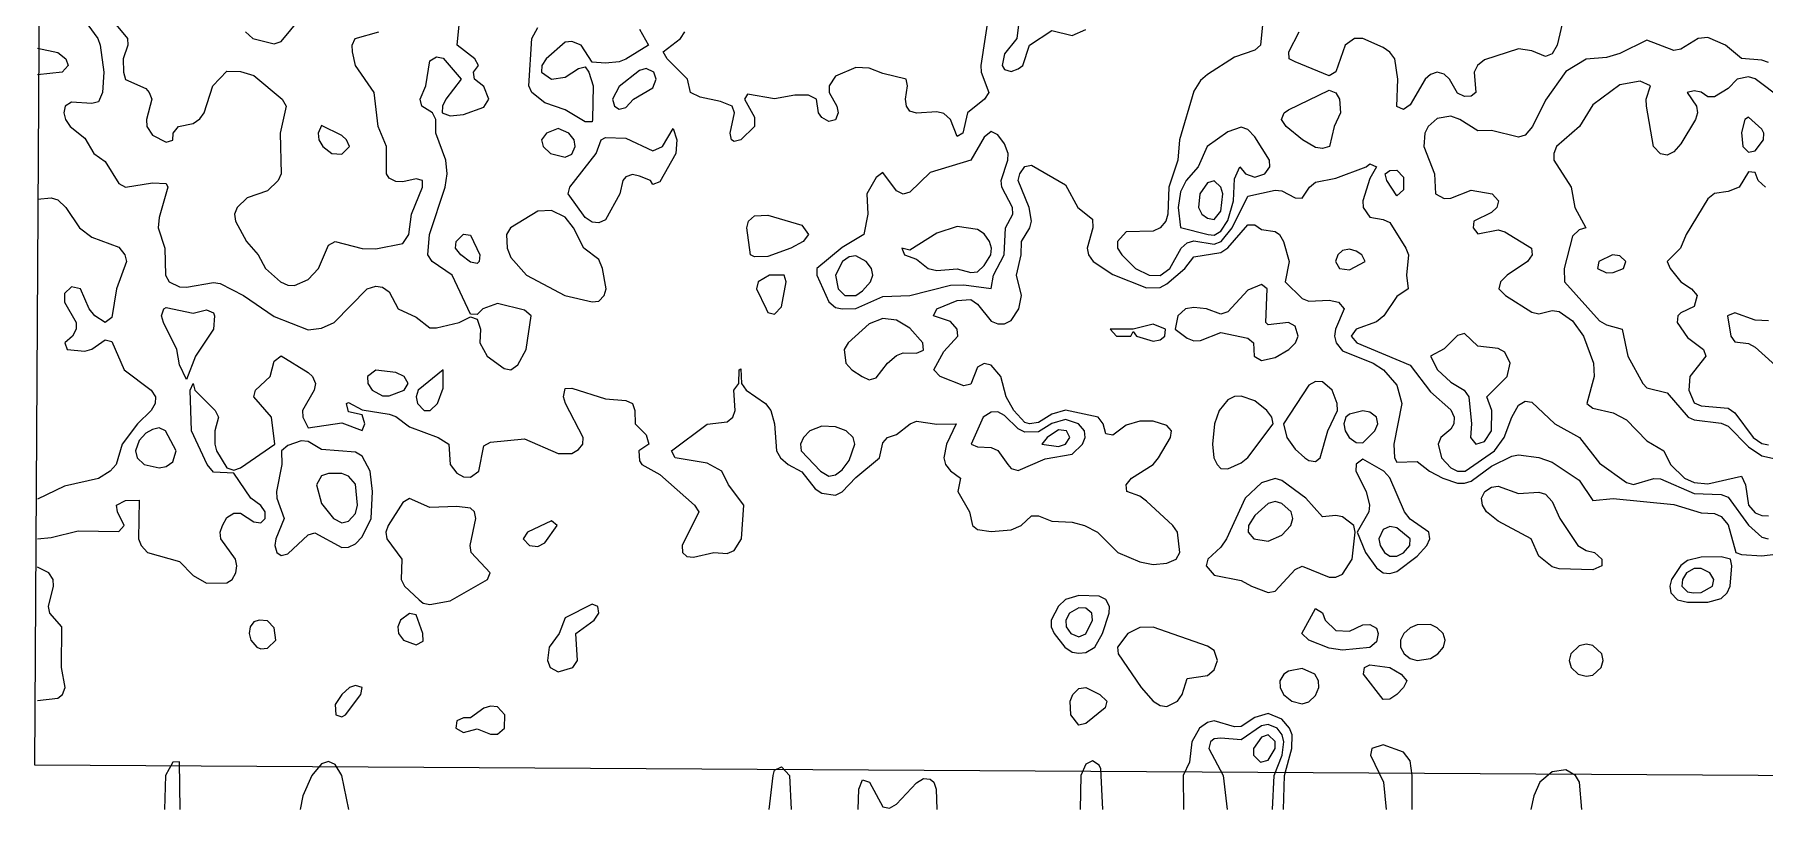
# Model space of a CAD drawing. Extents: x 425119 to 428731, y 1576976 to 1581037.
# Drawn here: x 425119 to 425887, y 1576976 to 1577321 of the extents above; entities that cross this region are included whole.
import ezdxf

# ---------------------------------------------------------------- set-up
doc = ezdxf.new("R2010")
doc.units = 21
doc.header["$MEASUREMENT"] = 0
for name, color, linetype in [('C-TOPO-MAJR', 3, 'Continuous'), ('C-TOPO-MINR', 8, 'Continuous'), ('G-ANNO-AOI', 6, 'Continuous')]:
    doc.layers.add(name, color=color, linetype=linetype)

msp = doc.modelspace()

# ---------------------------------------------------------------- linework, layer by layer
at = {"layer": 'C-TOPO-MAJR'}
for points, elevation in [([(425543.09, 1577334.5), (425538.98, 1577307.5), (425539.09, 1577304.5), (425542.46, 1577295.5), (425540.63, 1577292.5), (425533.01, 1577286.5), (425530.94, 1577277.5), (425528.5, 1577276.05), (425525.45, 1577283.5), (425522.5, 1577286.14), (425519.5, 1577286.91), (425510.5, 1577286.36), (425507.5, 1577287.22), (425506.02, 1577289.5), (425505.61, 1577292.5), (425506.49, 1577298.5), (425505.84, 1577301.5), (425495.5, 1577303.92), (425489.5, 1577306.33), (425483.5, 1577306.66), (425474.5, 1577302.76), (425471.76, 1577298.5), (425471.66, 1577295.5), (425475.11, 1577289.5), (425475.72, 1577286.5), (425474.5, 1577283.43), (425471.5, 1577282.73), (425468.5, 1577284.48), (425467, 1577286.5), (425466, 1577292.5), (425462.5, 1577294.3), (425456.5, 1577294.35), (425447.5, 1577292.71), (425435.5, 1577294.84), (425434.19, 1577292.5), (425438.5, 1577284.54), (425438.49, 1577280.5), (425432.5, 1577274.52), (425429.5, 1577273.8), (425429.5, 1577273.8), (425428.41, 1577274.5), (425427.71, 1577277.5), (425429.69, 1577286.5), (425428.6, 1577289.5), (425423.5, 1577291.58), (425414.5, 1577293.45), (425410.17, 1577295.5), (425408.83, 1577301.5), (425399.87, 1577310.5), (425398.03, 1577313.5), (425405.66, 1577319.5), (425407.71, 1577322.5)], 70), ([(425387.5, 1577323.67), (425391.54, 1577316.5), (425381.5, 1577310.36), (425378.5, 1577309.11), (425372.5, 1577308.58), (425366.5, 1577309), (425361.73, 1577316.5), (425357.5, 1577318.21), (425354.5, 1577317.93), (425346.15, 1577310.5), (425344.21, 1577307.5), (425344, 1577304.5), (425348.44, 1577301.5), (425354.5, 1577302.28), (425360.5, 1577306.19), (425363.5, 1577306.95), (425365.04, 1577304.5), (425366.98, 1577298.5), (425366.74, 1577283.5), (425366.5, 1577282.5), (425363.5, 1577282.58), (425363.5, 1577282.58), (425354.5, 1577287.91), (425345.5, 1577291.01), (425339.81, 1577295.5), (425338.49, 1577298.5), (425339.84, 1577319.5), (425342.5, 1577324.3)], 70), ([(425120.5, 1577315.19), (425129.5, 1577313.33), (425133.03, 1577310.5), (425134.1, 1577307.5), (425131.45, 1577304.5), (425120.5, 1577303.3)], 70), ([(425120.5, 1577097.55), (425126.5, 1577098.04), (425138.5, 1577101.05), (425156.5, 1577100.75), (425158.93, 1577103.5), (425155.93, 1577109.5), (425155.52, 1577112.5), (425159.5, 1577114.49), (425165.5, 1577114.7), (425165.27, 1577097.5), (425166.48, 1577094.5), (425169.22, 1577091.5), (425183.5, 1577087.43), (425189.5, 1577081.24), (425195.5, 1577077.84), (425204.5, 1577078.04), (425206.8, 1577079.5), (425208.52, 1577082.5), (425208.87, 1577085.5), (425208.23, 1577088.5), (425201.8, 1577097.5), (425201.49, 1577100.5), (425202.48, 1577103.5), (425204.5, 1577106.93), (425207.5, 1577108.89), (425210.5, 1577108.92), (425216.5, 1577105.03), (425219.5, 1577104.59), (425221.39, 1577106.5), (425221.47, 1577109.5), (425219.5, 1577112.35), (425215.03, 1577115.5), (425207.5, 1577126.7), (425198.5, 1577127.04), (425195.74, 1577130.5), (425188.81, 1577145.5), (425188.22, 1577163.5), (425189.5, 1577166.42), (425190.23, 1577163.5), (425199.29, 1577154.5), (425200.72, 1577151.5), (425199.13, 1577145.5), (425199.19, 1577139.5), (425199.92, 1577136.5), (425204.5, 1577129.05), (425207.5, 1577128.03), (425210.5, 1577128.95), (425225.82, 1577139.5), (425224.32, 1577151.5), (425216.46, 1577160.5), (425217.12, 1577163.5), (425223.62, 1577169.5), (425225.5, 1577176.38), (425228.5, 1577178.64), (425240.5, 1577171.35), (425242.52, 1577169.5), (425243.74, 1577166.5), (425243.15, 1577163.5), (425238.01, 1577154.5), (425238.13, 1577151.5), (425240.5, 1577146.74), (425255.5, 1577149.05), (425264.5, 1577145.51), (425265.64, 1577148.5), (425264.5, 1577152.55), (425258.5, 1577153.8), (425257.5, 1577157.5), (425258.5, 1577157.99), (425264.5, 1577154.7), (425276.5, 1577152.89), (425279.5, 1577151.82), (425285.5, 1577147.22), (425298.24, 1577142.5), (425302.96, 1577139.5), (425303.53, 1577130.5), (425306.5, 1577126.64), (425309.5, 1577124.97), (425312.5, 1577124.83), (425316.21, 1577127.5), (425318.5, 1577138.85), (425321.5, 1577140.33), (425336.5, 1577141.81), (425351.5, 1577135.39), (425357.5, 1577135.35), (425360.5, 1577137.13), (425362.4, 1577139.5), (425362.55, 1577142.5), (425354.67, 1577157.5), (425353.76, 1577160.5), (425354.5, 1577164.23), (425357.5, 1577164.31), (425372.5, 1577159.7), (425381.5, 1577158.92), (425384.5, 1577157.53), (425385.53, 1577154.5), (425385.64, 1577148.5), (425390.5, 1577143.66), (425391.71, 1577139.5), (425387.21, 1577136.5), (425387.5, 1577132.1), (425388.55, 1577130.5), (425396.5, 1577126.03), (425411.88, 1577112.5), (425413.93, 1577109.5), (425406.43, 1577094.5), (425406.55, 1577091.5), (425408.5, 1577089.61), (425411.5, 1577089.42), (425420.5, 1577091.4), (425426.5, 1577091.04), (425429.5, 1577092.35), (425432.74, 1577097.5), (425433.77, 1577112.5), (425427.1, 1577121.5), (425424.04, 1577127.5), (425417.5, 1577131.12), (425403.41, 1577133.5), (425401.77, 1577136.5), (425417.5, 1577148.33), (425426.5, 1577149.46), (425429, 1577151.5), (425430.01, 1577154.5), (425429.35, 1577163.5), (425431.64, 1577166.5), (425431.73, 1577172.5), (425432.5, 1577172.91), (425432.76, 1577166.5), (425434.86, 1577163.5), (425443.45, 1577157.5), (425445.84, 1577154.5), (425447.4, 1577148.5), (425448.27, 1577136.5), (425450.12, 1577133.5), (425453.46, 1577130.5), (425459.5, 1577127.23), (425465.5, 1577119.65), (425468.5, 1577117.75), (425474.5, 1577116.84), (425477.5, 1577118.39), (425483.5, 1577124.73), (425494.09, 1577133.5), (425495.5, 1577140.12), (425497.55, 1577142.5), (425501.5, 1577143.82), (425507.59, 1577148.5), (425510.5, 1577149.76), (425519.5, 1577148.41), (425528.04, 1577148.5), (425523.69, 1577139.5), (425522.56, 1577133.5), (425523.33, 1577130.5), (425525.5, 1577127.71), (425529.98, 1577124.5), (425528.84, 1577118.5), (425533.98, 1577109.5), (425535.35, 1577103.5), (425537.5, 1577101.6), (425543.5, 1577100.73), (425552.5, 1577101.46), (425556.84, 1577103.5), (425561.5, 1577107.74), (425564.5, 1577107.7), (425570.5, 1577105.35), (425579.5, 1577104.96), (425585.03, 1577103.5), (425590.8, 1577100.5), (425599.78, 1577091.5), (425609.5, 1577087.3), (425615.5, 1577086.11), (425621.5, 1577086.71), (425625.63, 1577088.5), (425627.34, 1577091.5), (425626.19, 1577100.5), (425624.23, 1577103.5), (425612.5, 1577114.18), (425609.5, 1577116.47), (425603.75, 1577118.5), (425603.53, 1577121.5), (425605.89, 1577124.5), (425615.46, 1577130.5), (425617.86, 1577133.5), (425623.15, 1577142.5), (425623.57, 1577145.5), (425621.5, 1577147.73), (425615.5, 1577149.71), (425609.5, 1577149.69), (425603.5, 1577147.93), (425597.5, 1577143.49), (425594.5, 1577144.07), (425593.3, 1577148.5), (425590.97, 1577151.5), (425576.5, 1577154.63), (425570.5, 1577152.78), (425564.5, 1577149.14), (425560.62, 1577148.5), (425558.5, 1577149.17), (425553.65, 1577154.5), (425550.29, 1577160.5), (425547.8, 1577169.5), (425543.5, 1577174.53), (425540.5, 1577175.26), (425537.5, 1577173.73), (425534.5, 1577166.2), (425531.5, 1577165.46), (425520.98, 1577169.5), (425518.07, 1577172.5), (425522.5, 1577180.56), (425528.79, 1577187.5), (425528.55, 1577190.5), (425525.5, 1577193.93), (425518.02, 1577196.5), (425519.42, 1577199.5), (425528.5, 1577203.32), (425534.5, 1577203.74), (425537.5, 1577201.59), (425543.5, 1577194.07), (425546.5, 1577192.85), (425549.5, 1577192.85), (425552.5, 1577194.4), (425555.78, 1577199.5), (425556.98, 1577205.5), (425554.84, 1577214.5), (425556.92, 1577223.5), (425556.98, 1577229.5), (425560.71, 1577235.5), (425561.52, 1577238.5), (425560.46, 1577244.5), (425555.57, 1577256.5), (425556.31, 1577259.5), (425558.5, 1577262.74), (425561.5, 1577263.27), (425576.5, 1577254.57), (425582.01, 1577244.5), (425588.5, 1577239.36), (425588.63, 1577235.5), (425586.14, 1577226.5), (425586.77, 1577223.5), (425588.88, 1577220.5), (425597.5, 1577214.76), (425612.5, 1577208.9), (425618.5, 1577209.05), (425621.5, 1577210.65), (425629.47, 1577217.5), (425633.5, 1577222.58), (425645.5, 1577224.54), (425648.5, 1577226.68), (425657.5, 1577236.78), (425660.5, 1577236.81), (425663.5, 1577234.75), (425669.5, 1577233.88), (425671.45, 1577232.5), (425673.31, 1577229.5), (425675.82, 1577220.5), (425674.05, 1577211.5), (425681.5, 1577204.07), (425684.5, 1577202.97), (425693.5, 1577203.35), (425697.67, 1577202.5), (425700.14, 1577199.5), (425696.36, 1577190.5), (425695.84, 1577187.5), (425696.56, 1577184.5), (425699.5, 1577180.9), (425712.98, 1577175.5), (425717.69, 1577172.5), (425723.5, 1577165.71), (425725.8, 1577157.5), (425722.28, 1577139.5), (425722.44, 1577133.5), (425723.5, 1577131.58), (425732.5, 1577131.85), (425737.99, 1577127.5), (425743.89, 1577124.5), (425750.5, 1577122.25), (425753.5, 1577122.24), (425756.5, 1577123.17), (425765.5, 1577129.8), (425774.5, 1577134.16), (425777.5, 1577134.83), (425786.5, 1577133.6), (425792.5, 1577131.52), (425804.5, 1577123.54), (425810.5, 1577114.55), (425819.5, 1577115.48), (425846.5, 1577112.8), (425858.5, 1577109.09), (425864.5, 1577108.81), (425867.5, 1577107.37), (425870.5, 1577103.75), (425874, 1577091.5), (425876.5, 1577090.58), (425885.5, 1577089.97), (425891.5, 1577090.68)], 70), ([(425120.5, 1577248.15), (425126.5, 1577248.8), (425129.5, 1577247.89), (425132.96, 1577244.5), (425139.02, 1577235.5), (425144.5, 1577231.37), (425156.5, 1577226.98), (425159.18, 1577223.5), (425159.92, 1577220.5), (425155.53, 1577208.5), (425153.5, 1577195.65), (425150.5, 1577193.48), (425145.92, 1577196.5), (425143.31, 1577199.5), (425139.47, 1577208.5), (425135.5, 1577209.32), (425132.5, 1577206.42), (425132.39, 1577202.5), (425137.54, 1577193.5), (425137.63, 1577190.5), (425136, 1577187.5), (425132.54, 1577184.5), (425133.62, 1577181.5), (425141.5, 1577180.74), (425144.5, 1577181.61), (425150.5, 1577185.77), (425153.5, 1577185.08), (425158.91, 1577172.5), (425170.84, 1577163.5), (425172.84, 1577160.5), (425172.61, 1577157.5), (425170.84, 1577154.5), (425164.83, 1577148.5), (425158.01, 1577139.5), (425155.35, 1577130.5), (425152.62, 1577127.5), (425147.5, 1577124.3), (425132.5, 1577120.93), (425120.5, 1577115.07)], 70), ([(425888.5, 1577194.21), (425882.5, 1577194.58), (425873.5, 1577197.78), (425870.31, 1577196.5), (425871.8, 1577187.5), (425873.5, 1577184.95), (425879.5, 1577184.24), (425882.5, 1577182.49), (425894.5, 1577171.75)], 75), ([(425120.5, 1577025.85), (425129.5, 1577026.8), (425131.51, 1577028.5), (425132.7, 1577031.5), (425131.05, 1577040.5), (425131.23, 1577058.5), (425125.86, 1577064.5), (425125.37, 1577067.5), (425127.58, 1577076.5), (425127.44, 1577079.5), (425125.52, 1577082.5), (425120.5, 1577084.92)], 70), ([(425673.27, 1576977.5), (425673.71, 1576992.5), (425676.95, 1577004.5), (425677.08, 1577010.5), (425675.92, 1577013.5), (425672.5, 1577017.56), (425666.5, 1577020.01), (425660.5, 1577018.23), (425654.5, 1577014.2), (425651.5, 1577014.13), (425642.5, 1577016.72), (425639.5, 1577016.02), (425635.95, 1577013.5), (425632.58, 1577007.5), (425631.5, 1576998.5), (425628.8, 1576992.5), (425628.95, 1576977.5)], 70), ([(425183.76, 1576977.5), (425183.5, 1576998.52), (425180.5, 1576998.41), (425177.28, 1576992.5), (425176.8, 1576977.5)], 70), ([(425258.55, 1576977.5), (425255.5, 1576992.59), (425252.5, 1576997.37), (425249.5, 1576998.74), (425246.5, 1576997.67), (425242.17, 1576992.5), (425238.2, 1576983.5), (425237.02, 1576977.5)], 70), ([(425593.11, 1576977.5), (425592.28, 1576995.5), (425591.5, 1576997.18), (425588.5, 1576998.96), (425585.5, 1576997.62), (425583.32, 1576992.5), (425583.04, 1576977.5)], 70), ([(425730.31, 1576977.5), (425730.38, 1576992.5), (425729.5, 1576999.04), (425726.5, 1577002.82), (425717.5, 1577006.1), (425712.45, 1577004.5), (425711.89, 1577001.5), (425717.68, 1576989.5), (425718.79, 1576977.5)], 70), ([(425805.64, 1576977.5), (425804.52, 1576989.5), (425802.82, 1576992.5), (425798.5, 1576995.08), (425792.5, 1576994.09), (425786.98, 1576989.5), (425784.27, 1576983.5), (425783.06, 1576977.5)], 70)]:
    msp.add_lwpolyline(points, dxfattribs=dict(at, elevation=elevation))
at = {"layer": 'C-TOPO-MAJR', "elevation": 70}
for points in [[(425366.5, 1577237.99), (425363.5, 1577240.09), (425355.87, 1577250.5), (425356.69, 1577253.5), (425368.29, 1577268.5), (425370.57, 1577274.5), (425372.5, 1577275.52), (425381.5, 1577275.32), (425393.5, 1577269.7), (425397.77, 1577271.5), (425402.5, 1577279.51), (425404.08, 1577274.5), (425403.61, 1577268.5), (425396.5, 1577255.94), (425393.5, 1577254.67), (425392.38, 1577256.5), (425387.5, 1577258.48), (425384.5, 1577259.1), (425381.5, 1577258.13), (425380.08, 1577256.5), (425378.88, 1577250.5), (425372.5, 1577239.1), (425369.5, 1577237.69), (425366.5, 1577237.99)], [(425438.5, 1577222.55), (425436.82, 1577223.5), (425435.11, 1577235.5), (425435.87, 1577238.5), (425438.5, 1577240.77), (425444.5, 1577241.05), (425459.5, 1577236.69), (425462.47, 1577232.5), (425460.12, 1577229.5), (425454.69, 1577226.5), (425444.5, 1577222.77), (425438.5, 1577222.55)], [(425312.5, 1577220.29), (425308.21, 1577223.5), (425305.97, 1577226.5), (425306.18, 1577229.5), (425309.5, 1577232.63), (425312.5, 1577232.2), (425316.64, 1577223.5), (425316.4, 1577220.5), (425315.5, 1577219.67), (425312.5, 1577220.29)], [(425660.25, 1577178.5), (425663.5, 1577176.64), (425669.5, 1577177.93), (425675.65, 1577181.5), (425678.59, 1577184.5), (425679.77, 1577187.5), (425678.5, 1577191.82), (425675.5, 1577193.51), (425666.5, 1577192.41), (425665.42, 1577193.5), (425666.01, 1577208.5), (425663.5, 1577210.3), (425657.5, 1577207.85), (425648.5, 1577198.21), (425645.5, 1577197.19), (425639.09, 1577199.5), (425633.5, 1577200.19), (425629.79, 1577199.5), (425626.38, 1577196.5), (425625.21, 1577190.5), (425630.5, 1577186.59), (425633.5, 1577185.41), (425636.5, 1577185.52), (425645.5, 1577189.09), (425657.5, 1577186.61), (425659.92, 1577184.5), (425660.25, 1577178.5)], [(425186.5, 1577168.22), (425183.5, 1577174.67), (425182.27, 1577181.5), (425176.35, 1577193.5), (425175.53, 1577196.5), (425176.48, 1577199.5), (425177.5, 1577200.09), (425189.5, 1577197.57), (425195.5, 1577199.09), (425198.5, 1577197.73), (425199.04, 1577196.5), (425198.56, 1577190.5), (425190.53, 1577178.5), (425186.5, 1577168.22)], [(425599.19, 1577187.5), (425605.56, 1577187.5), (425606.5, 1577189.52), (425608.05, 1577187.5), (425615.5, 1577185.19), (425618.5, 1577185.79), (425620.66, 1577187.5), (425620.91, 1577190.5), (425615.5, 1577192.76), (425606.5, 1577190.56), (425596.33, 1577190.5), (425599.19, 1577187.5)], [(425643.83, 1577130.5), (425645.5, 1577128.72), (425648.5, 1577128.62), (425654.5, 1577131.19), (425657.5, 1577133.6), (425668.63, 1577148.5), (425668.11, 1577151.5), (425665.81, 1577154.5), (425660.5, 1577158.75), (425654.5, 1577160.88), (425651.5, 1577160.7), (425648.5, 1577159.25), (425644.7, 1577154.5), (425642.68, 1577148.5), (425641.75, 1577139.5), (425642.42, 1577133.5), (425643.83, 1577130.5)], [(425682.77, 1577133.5), (425684.5, 1577132.2), (425687.5, 1577131.9), (425689.58, 1577133.5), (425692.95, 1577145.5), (425697.15, 1577154.5), (425697.08, 1577157.5), (425694.8, 1577163.5), (425690.5, 1577167.19), (425687.5, 1577167.25), (425684.5, 1577165.67), (425673.27, 1577148.5), (425674.76, 1577142.5), (425678.5, 1577137.28), (425682.77, 1577133.5)], [(425702.42, 1577142.5), (425705.5, 1577140.2), (425708.5, 1577140.04), (425713.82, 1577145.5), (425715.19, 1577148.5), (425714.53, 1577151.5), (425711.5, 1577153.67), (425708.5, 1577154.32), (425702.5, 1577152.79), (425700.85, 1577151.5), (425700.1, 1577148.5), (425700.6, 1577145.5), (425702.42, 1577142.5)], [(425226.66, 1577091.5), (425228.5, 1577090.19), (425231.5, 1577090.89), (425240.5, 1577099.27), (425243.5, 1577100.23), (425255.5, 1577093.69), (425258.5, 1577093.84), (425261.5, 1577095.33), (425264.5, 1577098.35), (425268.43, 1577106.5), (425269.03, 1577118.5), (425267.99, 1577127.5), (425264.5, 1577134.16), (425261.5, 1577135.99), (425246.5, 1577137.18), (425240.5, 1577140.68), (425237.5, 1577141.05), (425231.5, 1577138.86), (425228.74, 1577136.5), (425228.86, 1577130.5), (425226.45, 1577118.5), (425226.59, 1577115.5), (425229.91, 1577106.5), (425226.22, 1577097.5), (425225.7, 1577094.5), (425226.66, 1577091.5)], [(425717.46, 1577082.5), (425720.5, 1577082.11), (425723.5, 1577082.97), (425732.5, 1577089.8), (425736.87, 1577094.5), (425738.13, 1577097.5), (425737.73, 1577100.5), (425729.5, 1577106.24), (425726.95, 1577109.5), (425720.5, 1577124.56), (425717.85, 1577127.5), (425708.5, 1577132.86), (425705.5, 1577130.67), (425705.34, 1577127.5), (425709.91, 1577118.5), (425711.44, 1577112.5), (425711.19, 1577109.5), (425705.88, 1577100.5), (425709.65, 1577091.5), (425714.5, 1577084.62), (425717.46, 1577082.5)], [(425659.13, 1577076.5), (425666.5, 1577073.76), (425669.5, 1577074.37), (425678.5, 1577083.88), (425681.5, 1577085.43), (425693.5, 1577080.44), (425696.5, 1577080.45), (425699.5, 1577081.78), (425703.66, 1577088.5), (425705.08, 1577100.5), (425704.46, 1577103.5), (425699.5, 1577107.31), (425696.5, 1577107.94), (425690.5, 1577107.29), (425683.16, 1577115.5), (425672.5, 1577123.35), (425669.5, 1577124.29), (425663.5, 1577122.4), (425656.3, 1577115.5), (425647.94, 1577097.5), (425645.5, 1577093.84), (425639.64, 1577088.5), (425638.91, 1577085.5), (425642.5, 1577081.44), (425654.5, 1577078.99), (425659.13, 1577076.5)], [(425289.73, 1577070.5), (425291.5, 1577068.95), (425294.5, 1577068.46), (425303.5, 1577069.96), (425320.1, 1577079.5), (425321.34, 1577082.5), (425312.88, 1577091.5), (425312.34, 1577094.5), (425314.89, 1577106.5), (425314.36, 1577109.5), (425312.5, 1577111.19), (425306.5, 1577111.87), (425294.5, 1577111.4), (425285.5, 1577115.35), (425282.5, 1577113.68), (425276.05, 1577103.5), (425274.95, 1577100.5), (425275.41, 1577097.5), (425282.15, 1577088.5), (425281.86, 1577079.5), (425283.31, 1577076.5), (425289.73, 1577070.5)], [(425338.75, 1577094.5), (425342.5, 1577094.19), (425345.5, 1577095.78), (425351.02, 1577103.5), (425348.5, 1577105.45), (425337.85, 1577100.5), (425335.96, 1577097.5), (425338.75, 1577094.5)], [(425848.08, 1577070.5), (425852.5, 1577069.42), (425861.5, 1577069.47), (425867.5, 1577071.1), (425870.11, 1577073.5), (425871.47, 1577076.5), (425872.22, 1577085.5), (425871.59, 1577088.5), (425867.5, 1577089.5), (425858.5, 1577089.36), (425852.5, 1577087.89), (425849.5, 1577085.75), (425845.38, 1577079.5), (425844.66, 1577076.5), (425845.04, 1577073.5), (425848.08, 1577070.5)], [(425347.93, 1577040.5), (425351.5, 1577038.5), (425357.97, 1577040.5), (425360.09, 1577043.5), (425359.26, 1577055.5), (425367.39, 1577061.5), (425369.54, 1577064.5), (425369.04, 1577067.5), (425366.5, 1577068.56), (425354.5, 1577062.47), (425351.9, 1577055.5), (425347.4, 1577049.5), (425346.68, 1577043.5), (425347.93, 1577040.5)], [(425576.19, 1577049.5), (425579.5, 1577047.21), (425582.5, 1577046.73), (425585.5, 1577047.1), (425589.61, 1577049.5), (425592.91, 1577055.5), (425595.97, 1577064.5), (425596.09, 1577067.5), (425594.5, 1577070.57), (425591.5, 1577072.13), (425582.5, 1577072.39), (425576.5, 1577070.65), (425573.5, 1577067.62), (425570.19, 1577061.5), (425570.19, 1577058.5), (425571.46, 1577055.5), (425576.19, 1577049.5)], [(425217.72, 1577049.5), (425219.5, 1577048.68), (425222.5, 1577049.04), (425226.14, 1577052.5), (425225.5, 1577058.06), (425222.5, 1577061.2), (425218.76, 1577061.5), (425216.5, 1577060.67), (425214.81, 1577058.5), (425214.31, 1577055.5), (425215.07, 1577052.5), (425217.72, 1577049.5)], [(425282.88, 1577052.5), (425288.5, 1577050.45), (425291.5, 1577052.15), (425291.34, 1577055.5), (425288.5, 1577063.76), (425285.5, 1577064.44), (425281.52, 1577061.5), (425280.37, 1577058.5), (425280.67, 1577055.5), (425282.88, 1577052.5)], [(425615.42, 1577025.5), (425618.5, 1577023.55), (425621.5, 1577023.18), (425626.27, 1577025.5), (425628.3, 1577028.5), (425630.5, 1577035.59), (425639.5, 1577036.94), (425642.5, 1577039.46), (425644.02, 1577043.5), (425642.5, 1577048.02), (425639.5, 1577049.93), (425615.5, 1577058.29), (425609.5, 1577058.23), (425604.26, 1577055.5), (425599.67, 1577049.5), (425599.96, 1577046.5), (425610.07, 1577031.5), (425615.42, 1577025.5)], [(425726.87, 1577046.5), (425729.5, 1577044.4), (425732.5, 1577043.52), (425738.5, 1577044.48), (425741.79, 1577046.5), (425744.19, 1577049.5), (425744.96, 1577052.5), (425744.08, 1577055.5), (425741.5, 1577058.1), (425738.5, 1577059.45), (425732.5, 1577059.31), (425729.5, 1577058.06), (425726.58, 1577055.5), (425725.11, 1577052.5), (425725.16, 1577049.5), (425726.87, 1577046.5)], [(425804.05, 1577037.5), (425807.5, 1577036.58), (425810.5, 1577037.11), (425814.22, 1577040.5), (425815.1, 1577043.5), (425814.54, 1577046.5), (425810.5, 1577050.25), (425807.5, 1577050.81), (425804.5, 1577050.02), (425800.69, 1577046.5), (425800.07, 1577043.5), (425800.94, 1577040.5), (425804.05, 1577037.5)], [(425677, 1577025.5), (425681.5, 1577024.37), (425684.5, 1577025.25), (425687.5, 1577028.09), (425688.95, 1577031.5), (425688.8, 1577034.5), (425687.21, 1577037.5), (425681.5, 1577039.93), (425675.5, 1577038.86), (425673.35, 1577037.5), (425671.71, 1577034.5), (425671.81, 1577031.5), (425673.32, 1577028.5), (425677, 1577025.5)], [(425252.82, 1577019.5), (425255.5, 1577018.51), (425257.14, 1577019.5), (425263.85, 1577028.5), (425264.5, 1577031.55), (425261.5, 1577032.38), (425258.93, 1577031.5), (425255.54, 1577028.5), (425252.5, 1577024.08), (425252.82, 1577019.5)], [(425306.04, 1577013.5), (425309.5, 1577011.53), (425315.5, 1577013.19), (425321.5, 1577010.92), (425324.5, 1577010.89), (425327.69, 1577013.5), (425327.86, 1577019.5), (425324.5, 1577023.02), (425321.5, 1577023.33), (425318.5, 1577022.44), (425312.5, 1577018.13), (425309.5, 1577018.14), (425306.5, 1577016.82), (425306.04, 1577013.5)]]:
    msp.add_lwpolyline(points, close=True, dxfattribs=at)
at = {"layer": 'C-TOPO-MINR'}
for points, elevation in [([(425142.77, 1577325.5), (425147.29, 1577319.5), (425148.3, 1577316.5), (425149.84, 1577304.5), (425149.3, 1577295.5), (425147.5, 1577291.4), (425144.5, 1577290.59), (425135.5, 1577291.21), (425132.66, 1577289.5), (425132.18, 1577286.5), (425132.93, 1577283.5), (425135.01, 1577280.5), (425141.5, 1577275.26), (425145.42, 1577268.5), (425150.5, 1577264.89), (425156.5, 1577255.11), (425159.5, 1577253.51), (425171.5, 1577255.51), (425177.5, 1577255.22), (425178.35, 1577253.5), (425174.5, 1577240), (425174.06, 1577235.5), (425176.96, 1577226.5), (425177.25, 1577214.5), (425178.92, 1577211.5), (425183.5, 1577209.36), (425186.5, 1577209.16), (425198.5, 1577211.22), (425201.5, 1577210.76), (425211.85, 1577205.5), (425225.5, 1577196.22), (425240.5, 1577190.18), (425246.5, 1577190.94), (425252.09, 1577193.5), (425266.77, 1577208.5), (425270.5, 1577209.56), (425273.5, 1577209.16), (425276.5, 1577207.13), (425280.42, 1577199.5), (425288.5, 1577195.79), (425294.5, 1577191.18), (425297.5, 1577191.08), (425307.52, 1577193.5), (425312.5, 1577195.98), (425315.5, 1577194.91), (425317, 1577190.5), (425316.74, 1577184.5), (425319.99, 1577178.5), (425327.5, 1577173.09), (425330.5, 1577172.56), (425333.5, 1577174.66), (425337.28, 1577181.5), (425339.44, 1577196.5), (425336.5, 1577199.01), (425324.5, 1577201.96), (425317.99, 1577199.5), (425315.5, 1577197.09), (425312.5, 1577197.16), (425304.38, 1577214.5), (425295.49, 1577220.5), (425293.68, 1577223.5), (425294.3, 1577232.5), (425301.38, 1577253.5), (425302.19, 1577259.5), (425301.55, 1577265.5), (425297.17, 1577277.5), (425297.17, 1577283.5), (425295.64, 1577286.5), (425290.93, 1577289.5), (425290.19, 1577292.5), (425292.68, 1577298.5), (425294.5, 1577309.52), (425297.5, 1577311.39), (425300.5, 1577310.82), (425308.37, 1577301.5), (425301.68, 1577292.5), (425300.13, 1577289.5), (425299.99, 1577286.5), (425303.5, 1577285.15), (425309.5, 1577285.83), (425318.5, 1577289.08), (425320.68, 1577292.5), (425318.5, 1577298.24), (425314.33, 1577301.5), (425313.93, 1577304.5), (425316.18, 1577307.5), (425314.55, 1577310.5), (425306.62, 1577316.5), (425307.85, 1577328.5)], 71), ([(425212.72, 1577322.5), (425215.99, 1577319.5), (425215.99, 1577319.5), (425225.5, 1577317.19), (425228.5, 1577318.21), (425237.16, 1577328.5)], 73), ([(425664.18, 1577328.5), (425663.12, 1577316.5), (425660.5, 1577314.32), (425651.5, 1577311.2), (425639.5, 1577303.49), (425636.5, 1577300.86), (425633.5, 1577296.13), (425627.06, 1577274.5), (425626.41, 1577265.5), (425622.42, 1577253.5), (425621.95, 1577241.5), (425621.03, 1577238.5), (425618.5, 1577235.45), (425615.5, 1577234.08), (425603.5, 1577233.7), (425599.65, 1577229.5), (425599.66, 1577226.5), (425601.61, 1577223.5), (425607.65, 1577217.5), (425613.62, 1577214.5), (425618.5, 1577214.4), (425622.79, 1577217.5), (425627.83, 1577226.5), (425630.5, 1577228.9), (425633.5, 1577229.77), (425642.5, 1577228.25), (425645.62, 1577229.5), (425650.44, 1577235.5), (425657.5, 1577249.52), (425669.5, 1577252.24), (425672.5, 1577251.87), (425678.5, 1577248.82), (425681.5, 1577248.64), (425684.75, 1577253.5), (425687.5, 1577255.81), (425696.5, 1577257.56), (425709.95, 1577262.5), (425711.5, 1577263.82), (425714.5, 1577262.55), (425711.5, 1577257.42), (425708.51, 1577247.5), (425708.56, 1577244.5), (425711.5, 1577240.28), (425717.5, 1577239.26), (425720.5, 1577237.8), (425727.61, 1577226.5), (425728.69, 1577223.5), (425727.81, 1577214.5), (425728.63, 1577208.5), (425723.5, 1577204.96), (425717.72, 1577196.5), (425714.5, 1577193.74), (425705.5, 1577190.51), (425703.29, 1577187.5), (425705.79, 1577184.5), (425729.5, 1577174.56), (425738.5, 1577162.7), (425747.5, 1577154.78), (425748.96, 1577151.5), (425748.83, 1577148.5), (425747.5, 1577146.21), (425743.11, 1577142.5), (425741.94, 1577139.5), (425743.31, 1577133.5), (425747.5, 1577128.96), (425750.5, 1577127.48), (425753.9, 1577127.5), (425766.89, 1577136.5), (425771.23, 1577142.5), (425774.5, 1577151.53), (425777.5, 1577156.77), (425780.5, 1577158.61), (425783.5, 1577158.18), (425793.69, 1577148.5), (425804.56, 1577142.5), (425813.5, 1577131.09), (425825.5, 1577122.44), (425828.5, 1577121.62), (425837.5, 1577124.35), (425840.5, 1577124.14), (425855.5, 1577117.62), (425867.5, 1577117.13), (425870.5, 1577115.98), (425879.5, 1577103.55), (425885.5, 1577098.3), (425888.23, 1577097.5)], 71), ([(425797.54, 1577328.5), (425794.66, 1577316.5), (425792.5, 1577312.64), (425789.5, 1577311.53), (425783.5, 1577314.03), (425777.5, 1577314.89), (425762.5, 1577310.01), (425759.32, 1577307.5), (425757.83, 1577304.5), (425758.58, 1577295.5), (425756.5, 1577293.84), (425753.5, 1577293.77), (425750.5, 1577295.28), (425746.93, 1577301.5), (425744.5, 1577303.67), (425741.5, 1577304.5), (425738.5, 1577303.56), (425736.07, 1577301.5), (425729.5, 1577290.09), (425726.5, 1577287.95), (425723.5, 1577289.37), (425724.03, 1577301.5), (425722.63, 1577310.5), (425720.5, 1577313.45), (425717.5, 1577315.52), (425708.5, 1577319.53), (425704.83, 1577319.5), (425700.66, 1577316.5), (425696.5, 1577304.66), (425693.5, 1577302.96), (425678.5, 1577309.11), (425675.79, 1577310.5), (425675.6, 1577313.5), (425680.27, 1577322.5)], 71), ([(425155.4, 1577325.5), (425160.33, 1577319.5), (425160.48, 1577316.5), (425158.48, 1577310.5), (425158.55, 1577304.5), (425159.5, 1577301.32), (425168.5, 1577297.37), (425170.04, 1577295.5), (425171.13, 1577292.5), (425168.8, 1577283.5), (425168.96, 1577280.5), (425171.5, 1577276.67), (425177.5, 1577273.45), (425180.5, 1577274.37), (425180.58, 1577277.5), (425183.06, 1577280.5), (425189.5, 1577281.71), (425192.5, 1577283.82), (425194.38, 1577286.5), (425198.28, 1577298.5), (425204.5, 1577304.98), (425210.5, 1577304.86), (425216.5, 1577303), (425228.96, 1577292.5), (425230.81, 1577289.5), (425228.17, 1577277.5), (425228.55, 1577259.5), (425227.27, 1577256.5), (425222.5, 1577251.97), (425213.5, 1577248.8), (425209, 1577244.5), (425207.83, 1577241.5), (425208.3, 1577238.5), (425213.22, 1577229.5), (425218.33, 1577223.5), (425221.55, 1577217.5), (425228.24, 1577211.5), (425228.24, 1577211.5), (425231.5, 1577209.99), (425234.5, 1577209.98), (425240.5, 1577212.57), (425245.17, 1577217.5), (425249.5, 1577227.76), (425252.5, 1577229.45), (425264.5, 1577226.34), (425270.5, 1577226.12), (425282.5, 1577228.59), (425285.16, 1577232.5), (425286.35, 1577241.5), (425291.3, 1577253.5), (425291.32, 1577256.5), (425288.5, 1577257.3), (425282.5, 1577255.85), (425279.5, 1577256.08), (425276.5, 1577257.53), (425275.25, 1577259.5), (425275.23, 1577271.5), (425271.63, 1577280.5), (425269.85, 1577295.5), (425261.56, 1577307.5), (425260.19, 1577313.5), (425260.06, 1577316.5), (425261.4, 1577319.5), (425271.84, 1577322.5)], 72), ([(425555.66, 1577325.5), (425555, 1577319.5), (425549.5, 1577312.73), (425548.5, 1577307.5), (425548.5, 1577307.5), (425549.5, 1577305.8), (425552.5, 1577304.81), (425555.5, 1577305.97), (425557.56, 1577307.5), (425560.64, 1577316.5), (425570.5, 1577323.09), (425579.5, 1577320.88), (425585.5, 1577323.55)], 71), ([(425888.5, 1577308.79), (425885.5, 1577309.87), (425876.5, 1577310.61), (425869.31, 1577316.5), (425861.5, 1577319.99), (425857.25, 1577319.5), (425849.5, 1577314.74), (425846.5, 1577314.18), (425834.5, 1577318.72), (425822.5, 1577312.83), (425816.5, 1577311.1), (425807.5, 1577310.32), (425798.5, 1577304.8), (425789.5, 1577292.09), (425783.79, 1577280.5), (425780.5, 1577276.53), (425777.5, 1577275.67), (425765.5, 1577278.71), (425759.5, 1577278.45), (425751.54, 1577283.5), (425747.5, 1577284.99), (425741.5, 1577284.06), (425737.45, 1577280.5), (425736.04, 1577277.5), (425735.5, 1577271.5), (425740.19, 1577259.5), (425740.69, 1577250.5), (425744.5, 1577248.48), (425747.5, 1577248.66), (425756.5, 1577252.19), (425765.89, 1577250.5), (425768.6, 1577247.5), (425767.95, 1577244.5), (425765.5, 1577242.23), (425757.74, 1577238.5), (425757.39, 1577235.5), (425759.5, 1577232.82), (425768.5, 1577234.63), (425771.5, 1577233.69), (425783.24, 1577226.5), (425783.6, 1577223.5), (425781.58, 1577220.5), (425772.55, 1577214.5), (425769.55, 1577211.5), (425768.75, 1577208.5), (425771.82, 1577205.5), (425783.5, 1577198.1), (425786.5, 1577197.34), (425792.5, 1577198.83), (425795.5, 1577198.37), (425801.5, 1577194.24), (425806.3, 1577187.5), (425810.79, 1577175.5), (425811.17, 1577169.5), (425807.82, 1577157.5), (425810.5, 1577155.55), (425819.5, 1577153.35), (425825.5, 1577150.33), (425834.5, 1577140.98), (425841.95, 1577136.5), (425844.94, 1577130.5), (425851.12, 1577124.5), (425855.5, 1577122.57), (425861.5, 1577121.98), (425876.5, 1577125.25), (425878.26, 1577121.5), (425879.59, 1577112.5), (425882.5, 1577109.12), (425885.5, 1577107.83), (425888.5, 1577107.71)], 72), ([(425894.53, 1577292.5), (425882.5, 1577301.59), (425879.5, 1577302.46), (425874.61, 1577301.5), (425870.5, 1577297.28), (425864.5, 1577293.62), (425861.5, 1577293.62), (425858.5, 1577295.66), (425855.5, 1577296.21), (425852.39, 1577295.5), (425856.53, 1577289.5), (425856.98, 1577286.5), (425856.08, 1577283.5), (425849.5, 1577272.76), (425846.5, 1577269.22), (425843.5, 1577267.8), (425840.5, 1577268.29), (425837.37, 1577271.5), (425834.29, 1577289.5), (425834.15, 1577292.5), (425836.06, 1577298.5), (425831.5, 1577300.57), (425822.5, 1577298.92), (425810.5, 1577290.03), (425804.62, 1577280.5), (425794.41, 1577271.5), (425793.21, 1577268.5), (425793.24, 1577265.5), (425800.96, 1577253.5), (425802.56, 1577244.5), (425807.39, 1577235.5), (425804.5, 1577234.54), (425801.5, 1577231.74), (425797.78, 1577217.5), (425797.88, 1577211.5), (425813.5, 1577194.29), (425816.5, 1577192.44), (425823.5, 1577190.5), (425826.08, 1577178.5), (425832.76, 1577166.5), (425834.5, 1577164.58), (425843.5, 1577162.31), (425852.83, 1577151.5), (425855.5, 1577150.33), (425867.5, 1577148.89), (425870.5, 1577147.57), (425879.5, 1577138.31), (425885.5, 1577134.33), (425891.5, 1577132.96)], 73), ([(425887.15, 1577253.5), (425883.92, 1577256.5), (425882.5, 1577260.04), (425879.5, 1577260.32), (425875.39, 1577253.5), (425870.5, 1577251.63), (425864.5, 1577250.76), (425861.5, 1577248.31), (425851.85, 1577232.5), (425849.44, 1577226.5), (425843.49, 1577220.5), (425844.76, 1577217.5), (425849.5, 1577211.6), (425854.23, 1577208.5), (425856.75, 1577205.5), (425855.5, 1577200.54), (425849.5, 1577197.82), (425848.16, 1577196.5), (425847.89, 1577193.5), (425852.5, 1577186.81), (425859.62, 1577181.5), (425860.6, 1577178.5), (425853.59, 1577169.5), (425853.06, 1577163.5), (425855.5, 1577157.87), (425858.5, 1577156.56), (425870.5, 1577155.45), (425873.5, 1577153.42), (425881.7, 1577142.5), (425885.5, 1577139.79), (425888.5, 1577139.22)], 74), ([(425668.39, 1576977.5), (425669.06, 1576992.5), (425672.6, 1577001.5), (425673.42, 1577007.5), (425672.71, 1577010.5), (425670.44, 1577013.5), (425666.5, 1577015.2), (425663.5, 1577014.56), (425654.5, 1577008.35), (425645.5, 1577009.16), (425642.5, 1577008.76), (425640.83, 1577007.5), (425640.2, 1577004.5), (425646.5, 1576992.5), (425648.29, 1576977.5)], 71), ([(425445.09, 1576977.5), (425446.81, 1576992.5), (425447.5, 1576994.91), (425450.5, 1576996.4), (425454.14, 1576992.5), (425454.84, 1576977.5)], 69), ([(425484.51, 1576977.5), (425484.78, 1576986.5), (425486.5, 1576990.53), (425489.53, 1576989.5), (425495.5, 1576978.57), (425498.5, 1576977.99), (425501.5, 1576979.76), (425510.5, 1576989.33), (425513.5, 1576991.15), (425516.5, 1576990.89), (425518.15, 1576989.5), (425519.2, 1576986.5), (425519.51, 1576977.5)], 69)]:
    msp.add_lwpolyline(points, dxfattribs=dict(at, elevation=elevation))
for points, elevation in [([(425376.46, 1577289.5), (425378.5, 1577288.19), (425381.5, 1577288.91), (425384.85, 1577292.5), (425393.5, 1577297.67), (425394.99, 1577301.5), (425393.86, 1577304.5), (425390.5, 1577306.15), (425387.5, 1577305.3), (425378.5, 1577298.25), (425375.5, 1577292.64), (425376.46, 1577289.5)], 71), ([(425687.5, 1577271.19), (425681.69, 1577274.5), (425674.38, 1577280.5), (425672.37, 1577283.5), (425673.52, 1577286.5), (425675.5, 1577287.81), (425693.5, 1577296.56), (425696.5, 1577295.31), (425698.14, 1577292.5), (425698.54, 1577286.5), (425695.75, 1577280.5), (425693.61, 1577271.5), (425690.5, 1577270.7), (425687.5, 1577271.19)], 71), ([(425877.03, 1577271.5), (425879.5, 1577269.06), (425882.5, 1577269.7), (425886.16, 1577274.5), (425886.42, 1577277.5), (425885.5, 1577279.31), (425879.5, 1577284.62), (425877.87, 1577283.5), (425876.5, 1577277.82), (425877.03, 1577271.5)], 74), ([(425251.03, 1577268.5), (425255.5, 1577268.19), (425258.92, 1577271.5), (425257.59, 1577274.5), (425255.5, 1577276.44), (425246.5, 1577280.95), (425245.04, 1577277.5), (425245.32, 1577274.5), (425247.02, 1577271.5), (425251.03, 1577268.5)], 73), ([(425348.02, 1577268.5), (425354.5, 1577266.86), (425357.5, 1577268.22), (425358.98, 1577271.5), (425358.49, 1577274.5), (425356.19, 1577277.5), (425351.5, 1577279.51), (425346.21, 1577277.5), (425344.07, 1577274.5), (425344.8, 1577271.5), (425348.02, 1577268.5)], 71), ([(425477.42, 1577199.5), (425483.5, 1577199.77), (425495.5, 1577204.96), (425507.5, 1577205.43), (425525.5, 1577210.08), (425531.5, 1577210.27), (425543.5, 1577208.6), (425544.65, 1577214.5), (425549.34, 1577223.5), (425549.86, 1577235.5), (425553.2, 1577241.5), (425552.99, 1577244.5), (425548.26, 1577253.5), (425547.94, 1577256.5), (425550.9, 1577265.5), (425551.04, 1577268.5), (425549.5, 1577272.69), (425546.5, 1577276.74), (425543.5, 1577278.17), (425540.5, 1577275.75), (425534.5, 1577265.5), (425516.5, 1577259.97), (425507.5, 1577251.37), (425504.5, 1577250.47), (425501.5, 1577251.95), (425495.5, 1577260.07), (425492.5, 1577257.75), (425488.37, 1577250.5), (425488.9, 1577241.5), (425487.05, 1577232.5), (425477.5, 1577226.83), (425466.21, 1577217.5), (425466.26, 1577214.5), (425471.5, 1577202.65), (425474.5, 1577200.18), (425477.42, 1577199.5)], 71), ([(425639.78, 1577232.5), (425642.5, 1577232.24), (425645.5, 1577234), (425648.5, 1577238.75), (425651.1, 1577247.5), (425651.5, 1577257.27), (425653.9, 1577262.5), (425656.42, 1577259.5), (425660.5, 1577258.02), (425664.94, 1577259.5), (425667.16, 1577262.5), (425667.07, 1577265.5), (425660.5, 1577275.81), (425657.5, 1577279.05), (425654.5, 1577280.09), (425648.5, 1577278.11), (425639.37, 1577271.5), (425635.4, 1577262.5), (425630.13, 1577256.5), (425627.5, 1577251.5), (425626.49, 1577244.5), (425627.5, 1577235.59), (425639.78, 1577232.5)], 72), ([(425723.5, 1577249.73), (425719.13, 1577256.5), (425718.39, 1577259.5), (425720.5, 1577260.89), (425723.5, 1577261.04), (425726.5, 1577257.91), (425726.5, 1577252.41), (425723.5, 1577249.73)], 71), ([(425636.96, 1577241.5), (425639.5, 1577239.71), (425642.5, 1577239.19), (425645.5, 1577242.88), (425646.33, 1577250.5), (425645.49, 1577253.5), (425642.5, 1577256.38), (425639.5, 1577255.4), (425636.18, 1577250.5), (425635.61, 1577244.5), (425636.96, 1577241.5)], 73), ([(425354.35, 1577205.5), (425366.5, 1577202.66), (425369.5, 1577202.98), (425371.82, 1577205.5), (425372.68, 1577208.5), (425371.16, 1577217.5), (425369.5, 1577221.45), (425362.77, 1577226.5), (425358.19, 1577235.5), (425354.5, 1577240.24), (425348.5, 1577243.17), (425342.5, 1577242.95), (425330.25, 1577235.5), (425328.59, 1577232.5), (425328.89, 1577226.5), (425330.5, 1577222.38), (425337.38, 1577214.5), (425354.35, 1577205.5)], 71), ([(425515.54, 1577217.5), (425519.5, 1577216.59), (425528.5, 1577217.25), (425534.5, 1577215.62), (425537.5, 1577215.94), (425540.5, 1577218.73), (425543.38, 1577223.5), (425543.75, 1577226.5), (425542.8, 1577229.5), (425540.5, 1577232.87), (425537.5, 1577234.76), (425528.5, 1577236.12), (425519.5, 1577233.16), (425507.5, 1577225.59), (425503.94, 1577226.5), (425505.18, 1577223.5), (425510.5, 1577221.62), (425515.54, 1577217.5)], 72), ([(425478.57, 1577205.5), (425483.5, 1577205.45), (425486.5, 1577207.5), (425489.99, 1577211.5), (425491.06, 1577214.5), (425490.43, 1577217.5), (425488.09, 1577220.5), (425483.5, 1577223.12), (425480.5, 1577222.56), (425477.62, 1577220.5), (425474.57, 1577214.5), (425475.72, 1577208.5), (425478.57, 1577205.5)], 72), ([(425698.11, 1577217.5), (425702.5, 1577216.84), (425709.52, 1577220.5), (425707.95, 1577223.5), (425705.5, 1577225.2), (425702.5, 1577226.09), (425699.5, 1577225.45), (425697.33, 1577223.5), (425696.32, 1577220.5), (425698.11, 1577217.5)], 71), ([(425812.59, 1577217.5), (425816.5, 1577215.52), (425819.5, 1577215.7), (425824.14, 1577217.5), (425825.21, 1577220.5), (425822.5, 1577223.05), (425819.19, 1577223.5), (425813.1, 1577220.5), (425812.59, 1577217.5)], 74), ([(425443.74, 1577199.5), (425444.5, 1577197.9), (425447.5, 1577197.13), (425450.5, 1577200.5), (425452.57, 1577211.5), (425451.67, 1577214.5), (425445.16, 1577214.5), (425440.21, 1577211.5), (425439.51, 1577208.5), (425443.74, 1577199.5)], 71), ([(425486.38, 1577169.5), (425489.5, 1577168.07), (425492.5, 1577168.88), (425497.57, 1577175.5), (425501.5, 1577178.89), (425504.5, 1577180.08), (425510.5, 1577179.84), (425513.5, 1577181.28), (425513.28, 1577184.5), (425507.5, 1577190.95), (425501.5, 1577194.6), (425495.5, 1577195.21), (425489.5, 1577192.85), (425480.14, 1577184.5), (425478.4, 1577181.5), (425479.15, 1577175.5), (425481.69, 1577172.5), (425486.38, 1577169.5)], 71), ([(425758.55, 1577139.5), (425762.5, 1577140.76), (425765.49, 1577145.5), (425765.69, 1577154.5), (425763.46, 1577160.5), (425772.56, 1577169.5), (425773.83, 1577175.5), (425771.5, 1577180.4), (425768.5, 1577182.03), (425759.5, 1577182.94), (425753.5, 1577188.63), (425750.5, 1577187.66), (425744.5, 1577181.75), (425738.44, 1577178.5), (425741.57, 1577172.5), (425747.5, 1577167.03), (425753.42, 1577163.5), (425755.5, 1577160.5), (425756.73, 1577148.5), (425756.16, 1577142.5), (425758.55, 1577139.5)], 72), ([(425269, 1577163.5), (425273.5, 1577160.95), (425276.5, 1577160.92), (425283.17, 1577163.5), (425284.94, 1577166.5), (425283.12, 1577169.5), (425279.5, 1577171.29), (425270.5, 1577172.38), (425266.82, 1577169.5), (425267.02, 1577166.5), (425269, 1577163.5)], 71), ([(425292.02, 1577154.5), (425294.7, 1577154.5), (425297.99, 1577157.5), (425300.5, 1577164.4), (425300.5, 1577172.45), (425289.38, 1577163.5), (425288.42, 1577160.5), (425288.99, 1577157.5), (425292.02, 1577154.5)], 71), ([(425550.91, 1577130.5), (425552.5, 1577128.76), (425555.5, 1577127.87), (425567.5, 1577133.02), (425579.5, 1577135.1), (425584.12, 1577139.5), (425585.23, 1577142.5), (425584.97, 1577145.5), (425582.32, 1577148.5), (425576.5, 1577150.45), (425570.5, 1577148.74), (425564.5, 1577145.05), (425558.5, 1577144.77), (425555.5, 1577146.33), (425549.5, 1577152.23), (425546.5, 1577153.79), (425543.5, 1577153.74), (425540.07, 1577151.5), (425534.67, 1577139.5), (425537.5, 1577138.32), (425543.5, 1577138.04), (425546.5, 1577136.64), (425550.91, 1577130.5)], 71), ([(425167.74, 1577130.5), (425174.5, 1577128.95), (425177.5, 1577129.61), (425180.5, 1577131.74), (425181.91, 1577136.5), (425177.25, 1577145.5), (425174.5, 1577146.77), (425171.5, 1577146.07), (425168.5, 1577144.4), (425165.5, 1577141.13), (425164, 1577136.5), (425164.72, 1577133.5), (425167.74, 1577130.5)], 71), ([(425467.87, 1577127.5), (425471.5, 1577125.32), (425474.5, 1577125.94), (425477.5, 1577128.19), (425480.5, 1577132.23), (425483.06, 1577139.5), (425482.33, 1577142.5), (425479.29, 1577145.5), (425474.5, 1577147.24), (425468.5, 1577147.49), (425463.17, 1577145.5), (425460.27, 1577142.5), (425459.01, 1577139.5), (425459.25, 1577136.5), (425467.87, 1577127.5)], 71), ([(425566.01, 1577139.5), (425573.5, 1577138.46), (425576.5, 1577139.52), (425578.4, 1577142.5), (425577.03, 1577145.5), (425573.5, 1577145.81), (425568.46, 1577142.5), (425566.01, 1577139.5)], 72), ([(425251.71, 1577106.5), (425255.5, 1577104.69), (425258.5, 1577105.42), (425261.5, 1577108.8), (425262.48, 1577112.5), (425261.5, 1577121.75), (425258.5, 1577125.32), (425255.5, 1577126.43), (425249.5, 1577126.5), (425246.5, 1577125.45), (425244.26, 1577121.5), (425246.5, 1577113.19), (425251.71, 1577106.5)], 71), ([(425660.08, 1577097.5), (425666.5, 1577096.53), (425672.5, 1577099.1), (425676.52, 1577103.5), (425677.45, 1577106.5), (425676.65, 1577109.5), (425672.5, 1577113.14), (425669.5, 1577114.03), (425666.5, 1577113.19), (425660.5, 1577107.9), (425657.77, 1577103.5), (425657.66, 1577100.5), (425660.08, 1577097.5)], 71), ([(425792.5, 1577085.09), (425786.5, 1577089.86), (425783.17, 1577097.5), (425768.5, 1577105.4), (425763.33, 1577109.5), (425761.49, 1577112.5), (425761.04, 1577115.5), (425762.58, 1577118.5), (425765.5, 1577120.42), (425768.5, 1577120.87), (425777.5, 1577117.6), (425786.5, 1577118.23), (425789.5, 1577117.3), (425792.5, 1577114.1), (425795.84, 1577106.5), (425803.79, 1577094.5), (425807.5, 1577092.35), (425811.25, 1577091.5), (425814.53, 1577088.5), (425814.43, 1577085.5), (425810.5, 1577083.75), (425795.5, 1577084.21), (425792.5, 1577085.09)], 69), ([(425718.13, 1577091.5), (425720.5, 1577089.84), (425723.5, 1577089.84), (425726.5, 1577091.32), (425729.27, 1577094.5), (425729.48, 1577097.5), (425723.5, 1577102.39), (425720.5, 1577103.05), (425717.5, 1577101.69), (425715.58, 1577097.5), (425716.19, 1577094.5), (425718.13, 1577091.5)], 71), ([(425855.1, 1577073.5), (425858.5, 1577073.74), (425863.55, 1577076.5), (425864.25, 1577079.5), (425862.46, 1577082.5), (425858.5, 1577084.34), (425855.5, 1577084.39), (425852.04, 1577082.5), (425850.22, 1577079.5), (425849.95, 1577076.5), (425852.5, 1577073.99), (425855.1, 1577073.5)], 71), ([(425578.84, 1577055.5), (425582.5, 1577054.08), (425585.5, 1577055.33), (425588.47, 1577061.5), (425588.3, 1577064.5), (425585.5, 1577066.72), (425582.5, 1577066.89), (425578.29, 1577064.5), (425576.65, 1577061.5), (425576.78, 1577058.5), (425578.84, 1577055.5)], 71), ([(425693.5, 1577049), (425684.51, 1577052.5), (425681.38, 1577055.5), (425687.5, 1577066.65), (425690.5, 1577064.73), (425691.76, 1577061.5), (425696.5, 1577056.79), (425702.5, 1577056.51), (425708.5, 1577059.31), (425711.5, 1577059.52), (425714.5, 1577057.88), (425715.26, 1577055.5), (425714.5, 1577051.81), (425711.5, 1577049.31), (425699.5, 1577048.15), (425693.5, 1577049)], 69), ([(425717.5, 1577026.28), (425708.82, 1577037.5), (425709.13, 1577040.5), (425711.5, 1577041.67), (425720.5, 1577040.49), (425725.4, 1577037.5), (425728.05, 1577034.5), (425726.55, 1577031.5), (425723.5, 1577028.51), (425720.5, 1577026.32), (425717.5, 1577026.28)], 69), ([(425582.5, 1577014.89), (425578.94, 1577019.5), (425578.57, 1577025.5), (425579.74, 1577028.5), (425582.5, 1577031.1), (425585.5, 1577031.52), (425591.82, 1577028.5), (425594.89, 1577025.5), (425594.09, 1577022.5), (425585.5, 1577015.58), (425582.5, 1577014.89)], 69), ([(425663.13, 1576998.5), (425666.5, 1576999.36), (425669.59, 1577004.5), (425669.5, 1577007.67), (425666.5, 1577010.62), (425663.5, 1577009.46), (425659.9, 1577004.5), (425660.01, 1577001.5), (425663.13, 1576998.5)], 72)]:
    msp.add_lwpolyline(points, close=True, dxfattribs=dict(at, elevation=elevation))
at = {"layer": 'G-ANNO-AOI'}
msp.add_lwpolyline([(428646.7, 1576976.16), (428670.47, 1580975.86), (425143.3, 1580996.99), (425119.16, 1576997.28), (428646.7, 1576976.16)], close=True, dxfattribs=at)

doc.saveas('drawing.dxf')
